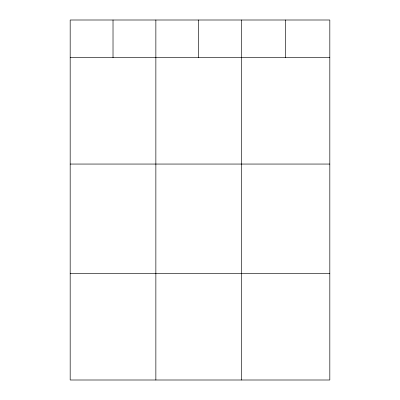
<?xml version="1.0" encoding="UTF-8"?>
<svg xmlns="http://www.w3.org/2000/svg" width="400" height="400" viewBox="0 0 400 400"><rect width="100%" height="100%" fill="white"/><g stroke="black" fill="none" stroke-linecap="round" stroke-linejoin="round"><path stroke-width="0.6" d="M329.82 57.695L329.82 380L70.18 380L70.18 20L329.82 20L329.82 57.695L70.18 57.695M70.18 164.055L329.82 164.055M70.18 273.64L329.82 273.64M285.68 20L285.68 57.695M241.545 20L241.545 380M198.7 20L198.7 57.695M155.86 20L155.86 380M113.02 20L113.02 57.695"/></g></svg>
